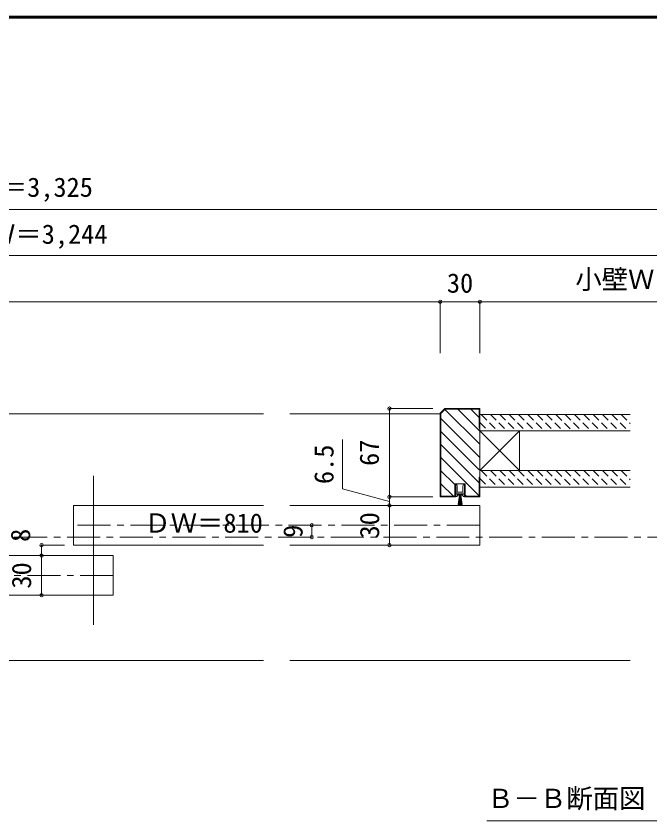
# Model space of a CAD drawing. Units: millimetres at full size, sheet at 1:5. Extents: x -957 to 993, y -689 to 708.
# Drawn here: x -62 to 418, y 98 to 708 of the extents above; entities that cross this region are included whole.
import ezdxf
from ezdxf.enums import TextEntityAlignment as Align

# ---------------------------------------------------------------- set-up
doc = ezdxf.new("R2010")
doc.units = ezdxf.units.MM
doc.header["$LTSCALE"] = 5
doc.header["$PDMODE"] = 32
doc.header["$PDSIZE"] = 2.5
doc.linetypes.add('CHAIN1', pattern=[8, 5, -1, 1, -1])
doc.linetypes.add('DASHED1', pattern=[1.8, 1.2, -0.6])
for name, color, linetype, lineweight in [('0-A_文字', 7, 'Continuous', 9), ('0-B_寸法', 7, 'Continuous', 9), ('F-1_枠', 6, 'Continuous', 9)]:
    doc.layers.add(name, color=color, linetype=linetype, lineweight=lineweight)
doc.styles.add('ＭＳ ゴシック', font='')
doc.styles.get('ＭＳ ゴシック').set_extended_font_data('MS Gothic')

# ---------------------------------------------------------------- blocks, each defined once
blk = doc.blocks.new('4')
at = {"layer": '0-A_文字'}
for p, q in [((-7.5, 43.83), (7.5, 43.83)), ((-7.5, 43.83), (-2.5, 8.83)), ((-3.75, 43.83), (-1.25, 8.83)), ((0, 43.83), (0, 8.83)), ((3.75, 43.83), (1.25, 8.83)), ((2.5, 8.83), (7.5, 43.83)), ((-16.5, 3.83), (-16.5, 12.33)), ((-11, 5.33), (-11, 8.83)), ((-11, 8.83), (11, 8.83)), ((16.5, 12.33), (16.5, 3.83))]:
    blk.add_line(p, q, dxfattribs=at)
for points in [[(-15, 13.83), (-11.5, 13.83), (-9, 8.83), (-11.5, 8.83), (-11.5, 3.83), (-2.5, 3.83)], [(-11, 5.33), (11, 5.33), (11, 8.83)], [(2.5, 3.83), (11.5, 3.83), (11.5, 8.83), (9, 8.83), (11.5, 13.83), (15, 13.83)], [(-15.44, -33.59), (-18, -24.67), (-16.5, -24.67), (-16.5, -1.17)], [(0, -2.17), (-10.5, -2.17), (-10.5, -24.67), (-12.54, -33.51)], [(12.54, -33.51), (10.5, -24.67), (10.5, -2.17), (0, -2.17)], [(16.5, -1.17), (16.5, -24.67), (18, -24.67), (15.44, -33.59)]]:
    blk.add_lwpolyline(points, dxfattribs=at)
for centre, radius, start, end in [((-15, 12.33), 1.5, 90, 180), ((-17.83, 1.33), 2.83, 0, 61.92751), ((-17.83, 1.33), 2.83, 298.07249, 0), ((0, 2.49), 2.83, 90, 151.92751), ((0, 2.49), 2.83, 28.07249, 90), ((15, 12.33), 1.5, 0, 90), ((17.83, 1.33), 2.83, 118.07249, 180), ((17.83, 1.33), 2.83, 180, 241.92751), ((-14, -33.17), 1.5, 196.01316, 347.0113), ((14, -33.17), 1.5, 192.9887, 343.98684)]:
    blk.add_arc(centre, radius, start, end, dxfattribs=at)

msp = doc.modelspace()

# ---------------------------------------------------------------- linework, layer by layer
at = {"layer": '0-B_寸法'}
for p, q in [((-720.205, 561.028), (597.295, 561.028)), ((-639.205, 526.028), (597.295, 526.028)), ((-639.205, 491.028), (567.295, 491.028)), ((259.295, 491.028), (289.295, 491.028)), ((259.295, 491.028), (259.295, 452.056)), ((289.295, 491.028), (567.295, 491.028)), ((289.295, 491.028), (289.295, 452.056)), ((262.835, 409.458), (289.295, 382.998)), ((272.567, 409.626), (289.295, 392.897)), ((282.466, 409.626), (288.795, 403.297)), ((288.795, 409.626), (288.795, 395.126)), ((289.295, 410.126), (289.295, 343.126)), ((-132.705, 406.126), (125.295, 406.126)), ((145.295, 406.126), (259.295, 406.126)), ((259.295, 406.626), (259.295, 343.126)), ((259.795, 406.418), (259.795, 343.626)), ((403.295, 405.626), (289.295, 405.626)), ((289.295, 405.626), (289.295, 393.126)), ((259.795, 402.598), (289.295, 373.098)), ((289.295, 385.126), (289.295, 397.626)), ((259.795, 392.699), (288.795, 363.699)), ((288.795, 395.126), (289.295, 395.126)), ((403.295, 393.126), (289.295, 393.126)), ((319.295, 393.126), (289.295, 363.126)), ((289.295, 393.126), (319.295, 363.126)), ((319.295, 393.126), (319.295, 363.126)), ((185.135, 386.773), (185.135, 349.259)), ((259.795, 382.799), (288.795, 353.799)), ((259.795, 372.9), (288.795, 343.9)), ((259.795, 363), (270.007, 352.788)), ((289.295, 363.126), (316.295, 363.126)), ((403.295, 363.126), (289.295, 363.126)), ((289.295, 350.626), (289.295, 363.126)), ((-3.705, 246.126), (-3.705, 359.126)), ((288.795, 358.126), (289.295, 358.126)), ((288.795, 358.126), (288.795, 343.626)), ((220.726, 339.723), (185.135, 349.259)), ((259.795, 353.101), (269.27, 343.626)), ((270.345, 353.126), (270.345, 343.626)), ((403.295, 350.626), (289.295, 350.626)), ((220.726, 343.126), (253.734, 343.126)), ((220.726, 343.126), (220.726, 336.626)), ((270.345, 343.626), (259.795, 343.626)), ((278.245, 344.55), (279.17, 343.626)), ((278.245, 343.626), (288.795, 343.626)), ((-18.705, 306.626), (-18.705, 336.626)), ((-18.705, 336.626), (125.295, 336.626)), ((145.295, 336.626), (289.295, 336.626)), ((220.726, 336.626), (253.734, 336.626)), ((220.726, 336.626), (220.726, 306.626)), ((289.295, 306.626), (289.295, 336.626)), ((-43.061, 306.626), (-43.061, 298.626)), ((-43.061, 306.626), (-25.685, 306.626)), ((-18.705, 306.626), (125.295, 306.626)), ((145.295, 306.626), (289.295, 306.626)), ((220.726, 306.626), (253.734, 306.626)), ((-132.705, 298.626), (11.295, 298.626)), ((-43.061, 298.626), (-25.685, 298.626)), ((-43.061, 298.626), (-43.061, 268.626)), ((11.295, 268.626), (11.295, 298.626)), ((-132.705, 268.626), (11.295, 268.626)), ((-43.061, 268.626), (-25.685, 268.626)), ((-132.705, 219.126), (125.295, 219.126)), ((145.295, 219.126), (403.295, 219.126)), ((431.058, 97.544), (294.631, 97.544))]:
    msp.add_line(p, q, dxfattribs=at)
at = {"layer": '0-B_寸法', "color": 4}
for p, q in [((220.726, 343.126), (220.726, 410.126)), ((220.726, 410.126), (253.734, 410.126)), ((220.726, 343.126), (253.734, 343.126)), ((161.771, 321.626), (161.771, 312.626))]:
    msp.add_line(p, q, dxfattribs=at)
at = {"layer": '0-B_寸法', "linetype": 'DASHED1'}
for p, q in [((290.299, 405.626), (302.799, 393.126)), ((297.37, 405.626), (309.87, 393.126)), ((304.441, 405.626), (316.941, 393.126)), ((311.512, 405.626), (324.012, 393.126)), ((318.583, 405.626), (331.083, 393.126)), ((325.654, 405.626), (338.154, 393.126)), ((332.726, 405.626), (345.226, 393.126)), ((339.797, 405.626), (352.297, 393.126)), ((347.086, 405.408), (359.368, 393.126)), ((353.939, 405.626), (366.439, 393.126)), ((361.01, 405.626), (373.51, 393.126)), ((368.081, 405.626), (380.581, 393.126)), ((375.152, 405.626), (387.652, 393.126)), ((382.223, 405.626), (394.723, 393.126)), ((389.294, 405.626), (401.794, 393.126)), ((396.365, 405.626), (403.295, 398.696)), ((289.295, 399.559), (295.728, 393.126)), ((290.299, 363.126), (302.799, 350.626)), ((297.37, 363.126), (309.87, 350.626)), ((304.441, 363.126), (316.941, 350.626)), ((311.512, 363.126), (324.012, 350.626)), ((318.583, 363.126), (331.083, 350.626)), ((325.654, 363.126), (338.154, 350.626)), ((332.726, 363.126), (345.226, 350.626)), ((339.797, 363.126), (352.297, 350.626)), ((347.086, 362.908), (359.368, 350.626)), ((353.939, 363.126), (366.439, 350.626)), ((361.01, 363.126), (373.51, 350.626)), ((368.081, 363.126), (380.581, 350.626)), ((375.152, 363.126), (387.652, 350.626)), ((382.223, 363.126), (394.723, 350.626)), ((389.294, 363.126), (401.794, 350.626)), ((396.365, 363.126), (403.295, 356.196)), ((289.295, 357.059), (295.728, 350.626))]:
    msp.add_line(p, q, dxfattribs=at)
at = {"layer": '0-B_寸法', "linetype": 'CHAIN1'}
for p, q in [((289.295, 321.626), (-18.705, 321.626)), ((11.295, 283.626), (-296.705, 283.626))]:
    msp.add_line(p, q, dxfattribs=at)
at = {"layer": '0-B_寸法', "color": 4, "linetype": 'CHAIN1'}
msp.add_line((641.295, 312.626), (-728.384, 312.626), dxfattribs=at)
at = {"layer": '0-B_寸法'}
for points in [[(259.295, 406.626), (262.795, 410.126), (289.295, 410.126)], [(259.795, 406.418), (263.002, 409.626), (288.795, 409.626)], [(270.845, 353.126), (270.845, 343.126), (259.295, 343.126)], [(270.345, 353.126), (278.245, 353.126), (278.245, 343.626)], [(277.745, 353.126), (277.745, 343.126), (289.295, 343.126)]]:
    msp.add_lwpolyline(points, dxfattribs=at)
for p in [(259.295, 491.028), (289.295, 491.028), (220.726, 410.126), (220.726, 343.126), (220.726, 336.626), (161.771, 321.626), (161.771, 312.626), (-43.061, 306.626), (220.726, 306.626), (-43.061, 298.626), (-43.061, 268.626)]:
    msp.add_point(p, dxfattribs=at)
at = {"layer": 'F-1_枠'}
for p, q in [((-957.218, 707.602), (992.782, 707.602)), ((-957.218, 706.769), (992.782, 706.769)), ((-957.218, 705.935), (992.782, 705.935))]:
    msp.add_line(p, q, dxfattribs=at)

# ---------------------------------------------------------------- block references
at = {"layer": '0-B_寸法', "xscale": -0.2, "yscale": 0.2, "rotation": 180}
msp.add_blockref('4', (274.295, 346.191), dxfattribs=at)

# ---------------------------------------------------------------- texts
at = {"layer": '0-B_寸法', "style": 'ＭＳ ゴシック'}
for s, p in [('枠外Ｗ＝3,325', (-133.944, 566.186)), ('鴨居芯Ｗ＝3,244', (-142.879, 530.603)), ('小壁Ｗ＝780', (361.633, 496.388)), ('30', (264.295, 493.528)), ('ＤＷ＝810', (34.869, 311.626)), ('Ｂ－Ｂ断面図', (294.824, 102.868))]:
    msp.add_text(s, height=14.66, dxfattribs=at).set_placement(p, align=Align.BOTTOM_LEFT)
for s, p in [('67', (217.134, 366.626)), ('6.5', (182.754, 352.864)), ('30', (217.322, 311.626)), ('8', (-47.314, 309.04)), ('9', (159.271, 312.126)), ('30', (-46.561, 273.626))]:
    msp.add_text(s, height=14.66, rotation=90, dxfattribs=at).set_placement(p, align=Align.BOTTOM_LEFT)

doc.saveas('drawing.dxf')
